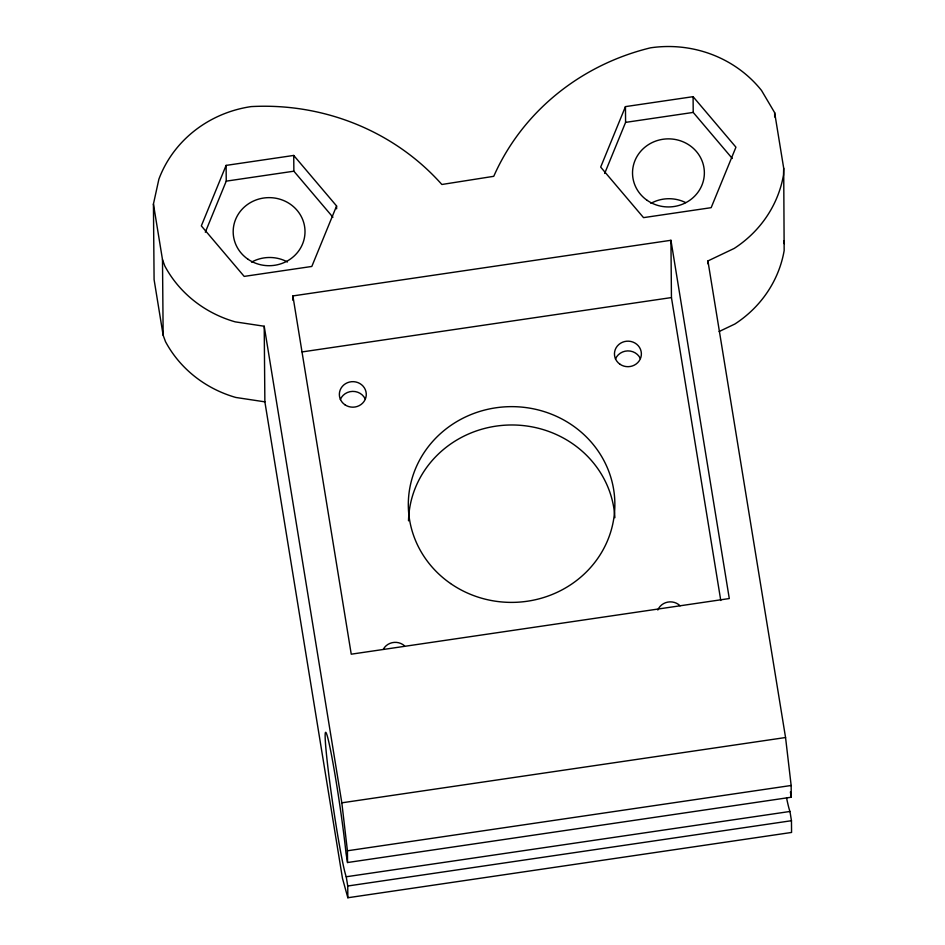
<?xml version="1.0" encoding="UTF-8"?>
<svg xmlns="http://www.w3.org/2000/svg" width="945" height="945" viewBox="0 0 945 945"><rect width="100%" height="100%" fill="white"/><g stroke="black" fill="none" stroke-linecap="round" stroke-linejoin="round"><path stroke-width="1.42" d="M786.535 797.828A73.627 3.39 81.6 0 0 789.961 811.471L791.461 820.709L791.567 832.45L347.843 897.75L342.492 878.437L264.872 401.849L235.86 397.467A116.731 110.636 -0.5 0 1 165.481 341.617L163.154 335.251L154.094 279.661L153.433 204.049L158.89 179.16A116.731 110.636 -0.5 0 1 251.157 106.596A232.127 219.996 -0.5 0 1 441.858 184.488L493.751 176.313A232.127 219.996 -0.5 0 1 650.503 47.829A116.731 110.636 -0.5 0 1 761.528 90.472L774.64 112.632L783.7 168.222L783.499 174.955A116.731 110.636 -0.5 0 1 734.194 248.429L707.923 260.938L707.959 263.844M783.7 168.222L784.161 250.567A116.731 110.636 -0.5 0 1 734.856 324.029L719.098 331.541M226.103 165.399L201.332 225.879L244.188 276.401L311.815 266.455L336.585 205.975L293.73 155.441L226.103 165.399L226.245 181.145L205.313 232.222M625.448 106.62L600.677 167.1L643.533 217.633L711.16 207.676L735.942 147.196L693.087 96.673L625.448 106.62L625.59 122.377L604.67 173.443M226.245 181.145L293.871 171.199L332.923 217.232M625.59 122.377L693.217 112.42L732.269 158.453M292.891 295.927L670.938 240.29L729.292 598.551L351.245 654.188L292.891 295.927L292.938 300.333M302.152 351.918L671.446 297.569L670.938 240.29M785.555 737.525L791.154 785.484L791.26 797.226L347.536 862.525L347.429 850.783L341.83 802.825L785.555 737.525L707.923 260.938M347.429 850.783L791.154 785.484M347.536 862.525L346.035 853.288A73.627 3.39 81.6 0 0 329.025 742.994A73.627 3.39 81.6 0 0 329.344 778.975A73.627 3.39 81.6 0 0 346.236 876.771L789.961 811.471M347.843 897.75L347.736 886.008L791.461 820.709M341.83 802.825L264.21 326.238L235.199 321.855A116.731 110.636 -0.5 0 1 164.82 266.006L162.493 259.639L153.433 204.049M783.889 240.975L784.362 243.834M790.398 791.945L791.26 797.226M671.446 297.569L720.775 600.488M346.236 876.771L347.736 886.008M774.64 112.632L774.687 116.991M693.087 96.673L693.217 112.42M336.585 205.975L336.621 208.833M293.73 155.441L293.871 171.199M264.21 326.238L264.872 401.849M162.493 259.639L163.154 335.251M408.512 520.825A103.265 97.867 -0.5 0 1 510.217 424.99A103.265 97.867 -0.5 0 1 614.876 517.718M251.559 262.119A35.922 34.044 -0.5 0 1 287.469 261.978M650.904 203.352A35.922 34.044 -0.5 0 1 685.633 202.584M383.434 649.026A13.466 12.769 -0.5 0 1 404.543 645.848M657.826 610.009A13.466 12.769 -0.5 0 1 680.105 605.792M615.443 359.053A13.466 12.769 -0.5 0 1 627.704 350.902A13.466 12.769 -0.5 0 1 640.332 358.509M340.342 399.534A13.466 12.769 -0.5 0 1 352.591 391.384A13.466 12.769 -0.5 0 1 365.219 398.991M450.564 583.526A103.265 97.867 -0.5 0 0 614.25 515.037A103.265 97.867 -0.5 0 0 469.96 414.985A103.265 97.867 -0.5 0 0 450.564 583.526M619.955 364.227A13.466 12.769 -0.5 0 0 641.301 355.296A13.466 12.769 -0.5 0 0 622.483 342.244A13.466 12.769 -0.5 0 0 619.955 364.227M344.854 404.72A13.466 12.769 -0.5 0 0 366.199 395.778A13.466 12.769 -0.5 0 0 347.382 382.737A13.466 12.769 -0.5 0 0 344.854 404.72M247.873 259.154A35.922 34.044 -0.5 0 0 304.798 235.329A35.922 34.044 -0.5 0 0 254.618 200.529A35.922 34.044 -0.5 0 0 247.873 259.154M647.219 200.387A35.922 34.044 -0.5 0 0 704.155 176.561A35.922 34.044 -0.5 0 0 653.964 141.762A35.922 34.044 -0.5 0 0 647.219 200.387"/></g></svg>
